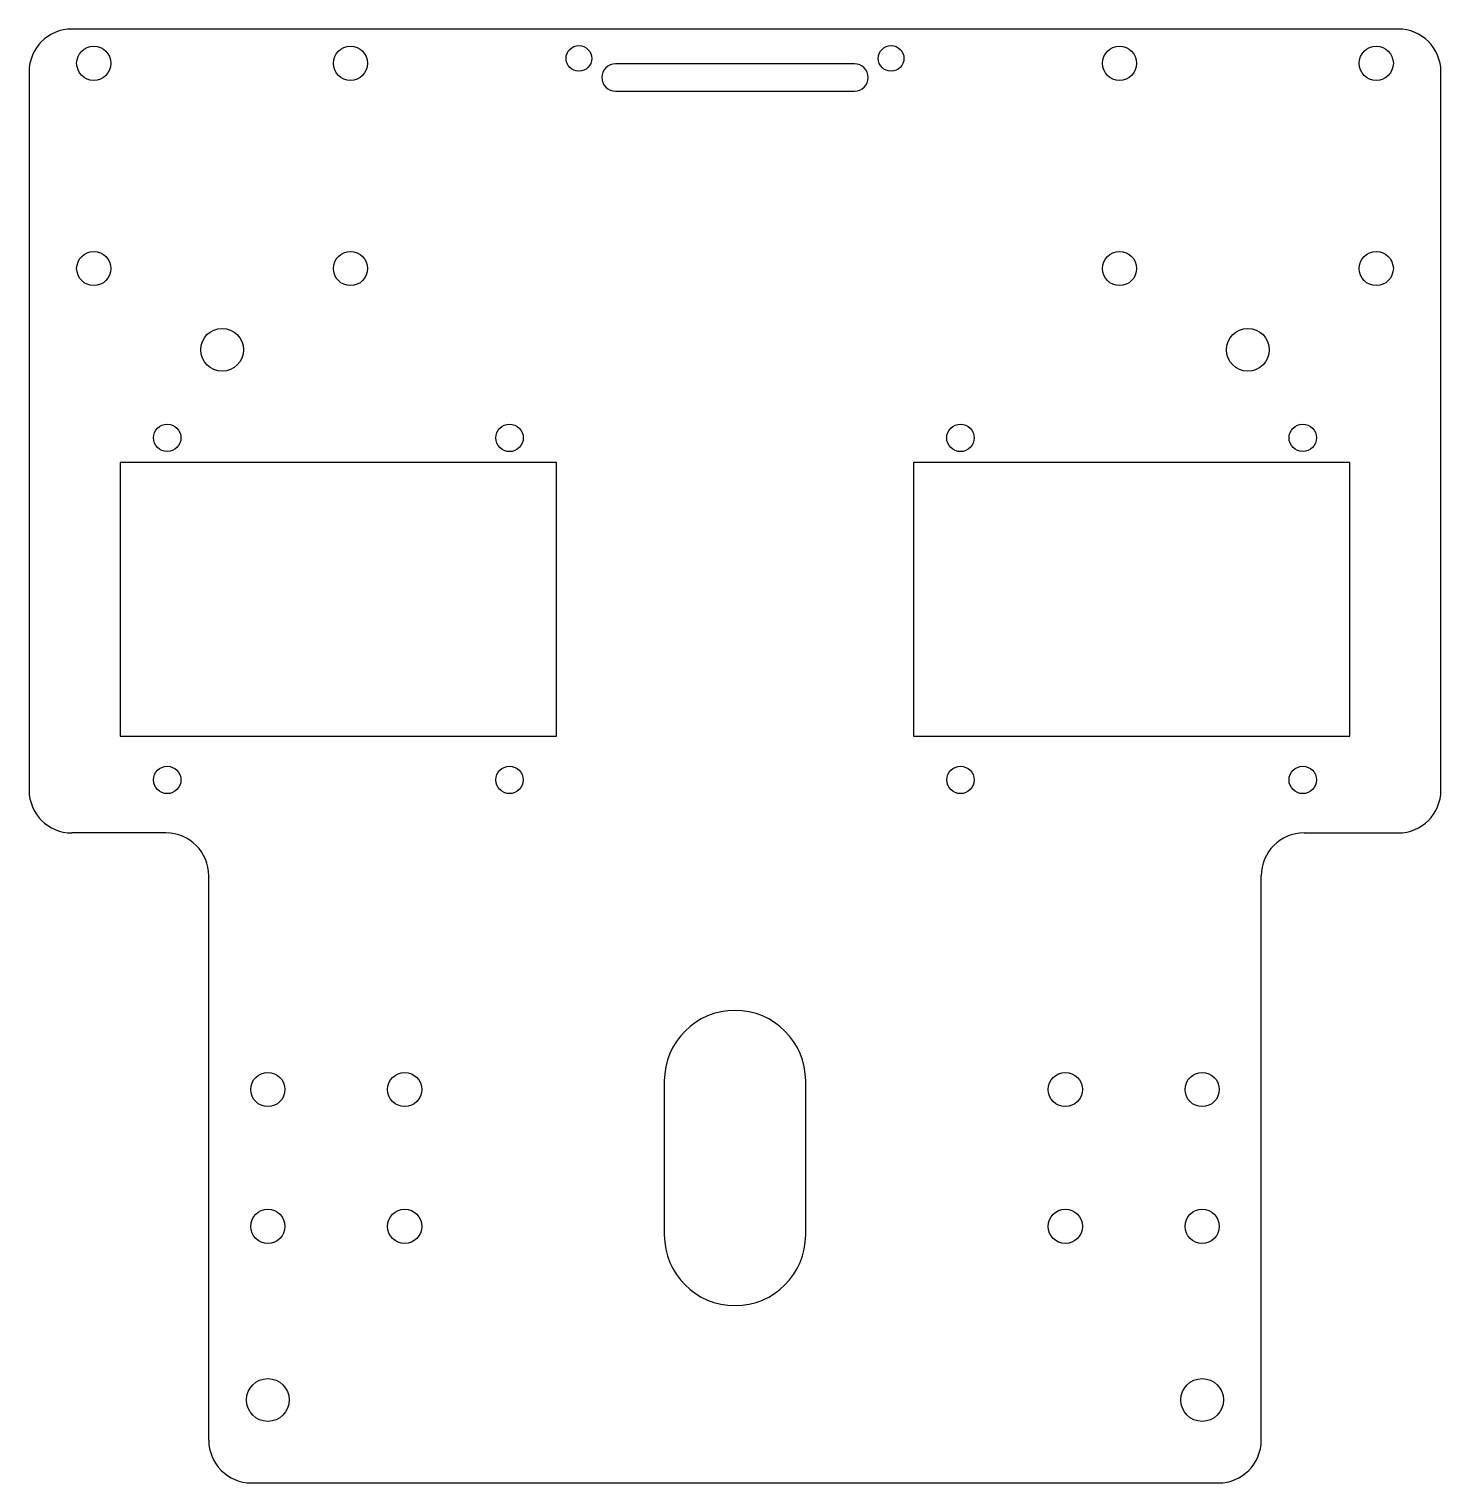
# Model space of a CAD drawing. Header units: millimetres. Extents: x -82 to 82, y -85 to 85.
import ezdxf

# ---------------------------------------------------------------- set-up
doc = ezdxf.new("R2010")
doc.units = ezdxf.units.MM

msp = doc.modelspace()

# ---------------------------------------------------------------- linework, layer by layer
at = {"color": 7, "linetype": 'Continuous', "lineweight": 25}
for p, q in [((77.5, 85), (-77.5, 85)), ((-82.5, 80), (-82.5, -4)), ((13.97, 80.94), (-13.97, 80.94)), ((82.5, -4), (82.5, 80)), ((-13.97, 77.74), (13.97, 77.74)), ((-71.85, 34.3), (-71.85, 2.3)), ((-20.85, 34.3), (-71.85, 34.3)), ((-20.85, 2.3), (-20.85, 34.3)), ((20.85, 34.3), (20.85, 2.3)), ((71.85, 34.3), (20.85, 34.3)), ((71.85, 2.3), (71.85, 34.3)), ((-71.85, 2.3), (-20.85, 2.3)), ((20.85, 2.3), (71.85, 2.3)), ((-66.5, -9), (-77.5, -9)), ((66.5, -9), (77.5, -9)), ((-61.5, -80), (-61.5, -14)), ((61.5, -80), (61.5, -14)), ((-8.26, -38), (-8.26, -56)), ((8.26, -56), (8.26, -38)), ((-56.5, -85), (56.5, -85))]:
    msp.add_line(p, q, dxfattribs=at)
for centre, radius in [((-74.94, 81), 2), ((-44.94, 81), 2), ((-18.25, 81.57), 1.5), ((18.25, 81.57), 1.5), ((44.94, 81), 2), ((74.94, 81), 2), ((-74.94, 57), 2), ((-44.94, 57), 2), ((44.94, 57), 2), ((74.94, 57), 2), ((-59.94, 47.5), 2.5), ((59.94, 47.5), 2.5), ((-66.35, 37.2), 1.6), ((-26.35, 37.2), 1.61), ((26.35, 37.2), 1.61), ((66.35, 37.2), 1.6), ((-66.35, -2.8), 1.6), ((-26.35, -2.8), 1.6), ((26.35, -2.8), 1.6), ((66.35, -2.8), 1.6), ((-54.6, -39), 2), ((-38.6, -39), 2), ((38.6, -39), 2), ((54.6, -39), 2), ((-54.6, -55), 2), ((-38.6, -55), 2), ((38.6, -55), 2), ((54.6, -55), 2), ((-54.6, -75.3), 2.5), ((54.6, -75.3), 2.5)]:
    msp.add_circle(centre, radius, dxfattribs=at)
for centre, radius, start, end in [((-77.5, 80), 5, 90, 180), ((77.5, 80), 5, 0, 90), ((-13.97, 79.34), 1.6, 90, 270), ((13.97, 79.34), 1.6, 270, 90), ((-77.5, -4), 5, 180, 270), ((77.5, -4), 5, 270, 0), ((-66.5, -14), 5, 0, 90), ((66.5, -14), 5, 90, 180), ((0, -38), 8.26, 0, 180), ((0, -56), 8.26, 180, 0), ((-56.5, -80), 5, 180, 270), ((56.5, -80), 5, 270, 0)]:
    msp.add_arc(centre, radius, start, end, dxfattribs=at)

doc.saveas('drawing.dxf')
